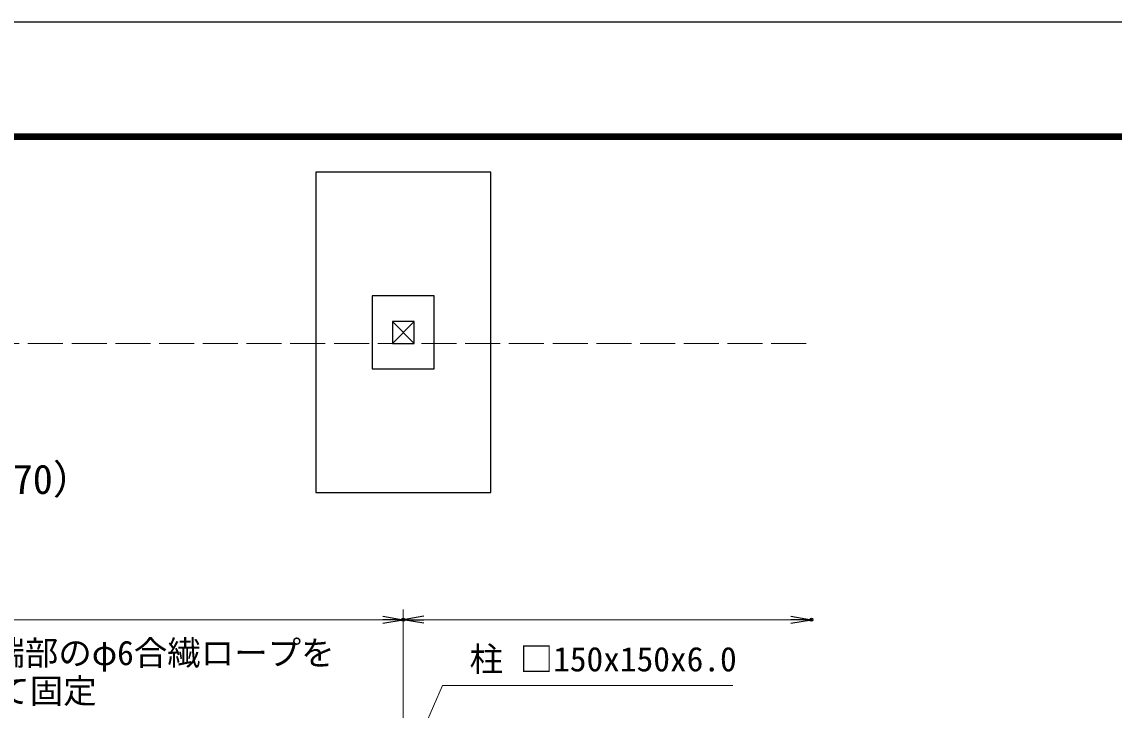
# Model space of a CAD drawing. Units: millimetres, scale not verified. Extents: x -14700 to 14700, y -10395 to 10395.
# Drawn here: x -4261 to 3233, y 5669 to 10395 of the extents above; entities that cross this region are included whole.
import ezdxf
from ezdxf.enums import TextEntityAlignment as Align

# ---------------------------------------------------------------- set-up
doc = ezdxf.new("R2010")
doc.units = ezdxf.units.MM
doc.header["$LTSCALE"] = 40
doc.header["$PDMODE"] = 32
doc.header["$PDSIZE"] = 20
doc.linetypes.add('DASHED', pattern=[7.5, 6, -1.5])
for name, color, linetype, lineweight in [('0-0_D-TTL-TXT', 7, 'Continuous', 13), ('0-1_D-STR1', 1, 'Continuous', 25), ('0-5_D-STR-DIM', 7, 'Continuous', 13), ('0-8_D-STR-TXT', 7, 'Continuous', 13), ('0-9_D-STR2', 7, 'Continuous', 13), ('0-B_D-STR4', 7, 'Continuous', 25), ('0-C_D-TTL', 7, 'Continuous', 25)]:
    doc.layers.add(name, color=color, linetype=linetype, lineweight=lineweight)
doc.layers.add('0-6_0', color=7, linetype='Continuous')
doc.layers.add('0-7_Defpoints', color=8, linetype='Continuous')
doc.styles.add('ＭＳ ゴシック', font='')
doc.styles.get('ＭＳ ゴシック').set_extended_font_data('MS Gothic')

# ---------------------------------------------------------------- blocks, each defined once
blk = doc.blocks.new('_Open')
at = {"layer": '0-6_0'}
blk.add_line((-40, 6.67), (0, 0), dxfattribs=at)
blk.add_lwpolyline([(-40, -6.67), (0, 0), (-40, 0)], dxfattribs=at)

msp = doc.modelspace()

# ---------------------------------------------------------------- linework, layer by layer
at = {"layer": '0-1_D-STR1'}
for p, q in [((-1719.24, 8337.77), (-1569.24, 8187.77)), ((-1569.24, 8337.77), (-1719.24, 8187.77))]:
    msp.add_line(p, q, dxfattribs=at)
msp.add_lwpolyline([(-1719.24, 8337.77), (-1719.24, 8187.77), (-1569.24, 8187.77), (-1569.24, 8337.77)], close=True, dxfattribs=at)
at = {"layer": '0-5_D-STR-DIM'}
for p, q in [((-1644.24, 5414.74), (-1644.24, 6360.48)), ((-1644.24, 5414.74), (-1644.24, 6360.48)), ((-11504.24, 6290.48), (-1784.24, 6290.48)), ((-1504.24, 6290.48), (1015.76, 6290.48))]:
    msp.add_line(p, q, dxfattribs=at)
at = {"layer": '0-7_Defpoints'}
for p in [(-1644.24, 6290.48), (1155.76, 6290.48)]:
    msp.add_point(p, dxfattribs=at)
at = {"layer": '0-8_D-STR-TXT'}
msp.add_lwpolyline([(616.35, 5837.54), (-1374.96, 5837.54), (-1621.55, 5270.81)], dxfattribs=at)
at = {"layer": '0-9_D-STR2', "linetype": 'DASHED'}
msp.add_line((-11719.24, 8187.77), (1155.76, 8187.77), dxfattribs=at)
at = {"layer": '0-B_D-STR4'}
for points in [[(-2244.24, 9362.77), (-2244.24, 7162.77), (-1044.24, 7162.77), (-1044.24, 9362.77)], [(-1856.74, 8512.77), (-1856.74, 8012.77), (-1431.74, 8012.77), (-1431.74, 8512.77)]]:
    msp.add_lwpolyline(points, close=True, dxfattribs=at)
at = {"layer": '0-C_D-TTL', "color": 2}
msp.add_lwpolyline([(-14700, 10395), (14700, 10395), (14700, -10395), (-14700, -10395)], close=True, dxfattribs=at)
at = {"layer": '0-C_D-TTL'}
for points in [[(-13755, 9625), (13755, 9625), (13755, -9625), (-13755, -9625)], [(-13746.25, 9616.25), (13746.25, 9616.25), (13746.25, -9616.25), (-13746.25, -9616.25)], [(-13737.5, 9607.5), (13737.5, 9607.5), (13737.5, -9607.5), (-13737.5, -9607.5)], [(-13728.75, 9598.75), (13728.75, 9598.75), (13728.75, -9598.75), (-13728.75, -9598.75)], [(-13720, 9590), (13720, 9590), (13720, -9590), (-13720, -9590)]]:
    msp.add_lwpolyline(points, close=True, dxfattribs=at)

# ---------------------------------------------------------------- block references
at = {"layer": '0-5_D-STR-DIM', "xscale": 3.5, "yscale": 3.5}
for p in [(-1644.24, 6290.48), (1155.76, 6290.48)]:
    msp.add_blockref('_Open', p, dxfattribs=at)
at = {"layer": '0-5_D-STR-DIM', "xscale": 3.5, "yscale": 3.5, "rotation": 180}
msp.add_blockref('_Open', (-1644.24, 6290.48), dxfattribs=at)

# ---------------------------------------------------------------- texts
at = {"layer": '0-0_D-TTL-TXT', "style": 'ＭＳ ゴシック'}
msp.add_text('（S=1/70）', height=202.1, dxfattribs=at).set_placement((-5149.3, 7092.75), align=Align.BOTTOM_LEFT)
at = {"layer": '0-8_D-STR-TXT', "style": 'ＭＳ ゴシック'}
for s, p in [('めっき鋼ヨリ線とネット端部のφ6合繊ロープを', (-6995.32, 5927.9)), ('柱 □150x150x6.0', (-1189.62, 5885.14)), ('φ4合繊ロープにて巻付けて固定', (-7021.08, 5666.93))]:
    msp.add_text(s, height=168.3, dxfattribs=at).set_placement(p, align=Align.BOTTOM_LEFT)

doc.saveas('drawing.dxf')
